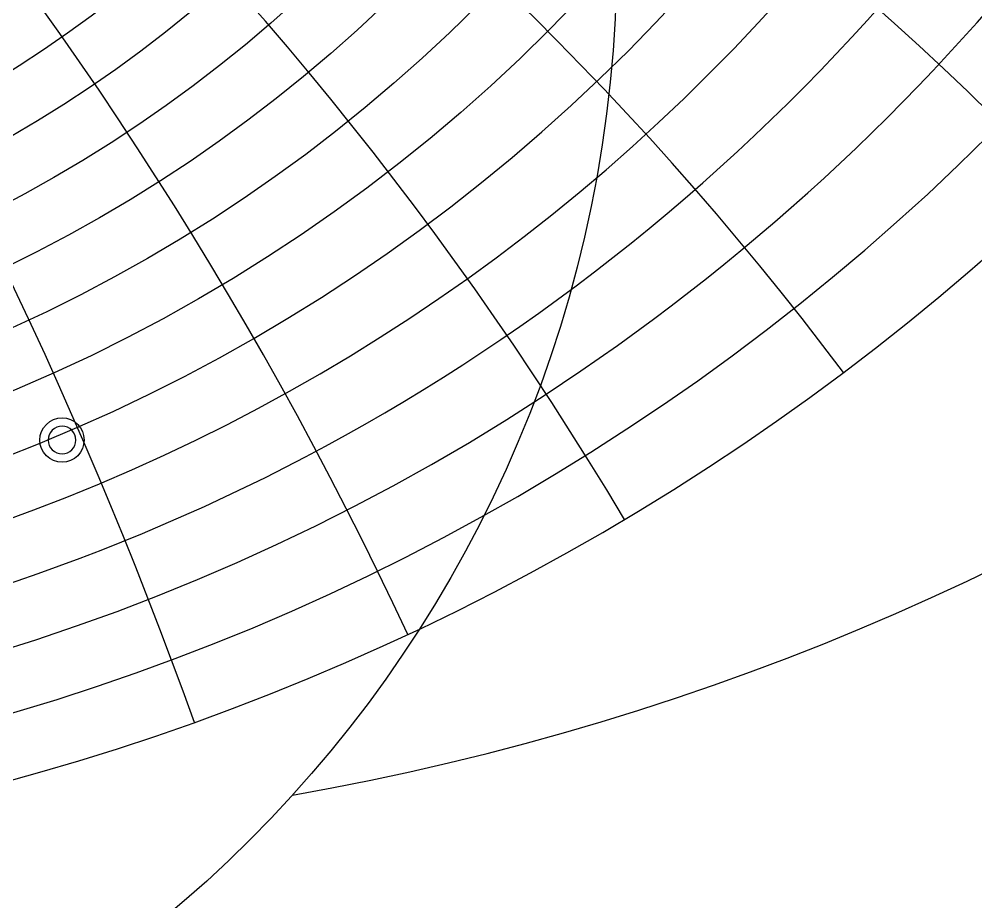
# Model space of a CAD drawing. Header units: millimetres. Extents: x -96 to 96, y -96 to 98.
# Drawn here: x 21.16 to 52.11, y -30.65 to -2.1 of the extents above; entities that cross this region are included whole.
import ezdxf

# ---------------------------------------------------------------- set-up
doc = ezdxf.new("R2010")
doc.units = ezdxf.units.MM
for name, color, linetype in [('ENGRAVE', 7, 'Continuous'), ('ENGRAVE_FINE', 8, 'Continuous'), ('TEXT', 5, 'Continuous')]:
    doc.layers.add(name, color=color, linetype=linetype)

msp = doc.modelspace()

# ---------------------------------------------------------------- linework, layer by layer
at = {"layer": 'ENGRAVE'}
for centre, radius in [((0, 0), 94.5), ((0, 30.4812), 41.946), ((0, 0), 61.8587), ((0, 26.228), 29.4698), ((0, 0), 40.492)]:
    msp.add_circle(centre, radius, dxfattribs=at)
for centre, radius, start, end in [((0, 37.5775), 57.6766, 104.762326, 75.237674), ((0, 50.0922), 79.5973, 179.387133, 0.612867), ((15.2983, 57.094), 85.5586, 279.897105, 334.266125), ((36.4408, 63.1173), 95.594, 263.168398, 306.663613)]:
    msp.add_arc(centre, radius, start, end, dxfattribs=at)
at = {"layer": 'ENGRAVE_FINE'}
for centre, radius in [((0, 35.8408), 54.1642), ((0, 34.2831), 50.8581), ((0, 32.8824), 47.7334), ((0, 31.6203), 44.7688), ((0, 29.4518), 39.2493), ((0, 28.5208), 36.6647), ((0, 27.6785), 34.1802), ((0, 26.9167), 31.785)]:
    msp.add_circle(centre, radius, dxfattribs=at)
for centre, radius, start, end in [((270.0618, -76.3891), 287.3937, 145.101551, 170.385059), ((270.0618, -76.3891), 287.3937, 145.101551, 170.385059), ((0, 39.5195), 61.4248, 132.219432, 47.780568), ((170.251, -76.3891), 196.5889, 127.433987, 165.43357), ((170.251, -76.3891), 196.5889, 127.433987, 165.43357), ((0, 41.6985), 65.4439, 147.797087, 32.202913), ((0, 44.1534), 69.7761, 159.954591, 20.045409), ((-117.1428, -76.3891), 152.919, 19.697338, 70.43411), ((-117.1428, -76.3891), 152.919, 19.697338, 70.43411), ((117.1428, -76.3891), 152.919, 109.56589, 160.302662), ((117.1428, -76.3891), 152.919, 109.56589, 160.302662), ((0, 46.9316), 74.4729, 170.269458, 9.730542), ((-82.4788, -76.3891), 128.3143, 25.078922, 88.440652), ((-82.4788, -76.3891), 128.3143, 25.078922, 88.440652), ((82.4788, -76.3891), 128.3143, 91.559348, 154.921078), ((82.4788, -76.3891), 128.3143, 91.559348, 154.921078), ((-56.7503, -76.3891), 113.5006, 30.79319, 100.876652), ((-56.7503, -76.3891), 113.5006, 30.79319, 100.876652), ((56.7503, -76.3891), 113.5006, 79.123348, 149.20681), ((56.7503, -76.3891), 113.5006, 79.123348, 149.20681), ((-35.7763, -76.3891), 104.6028, 36.936769, 111.475271), ((-35.7763, -76.3891), 104.6028, 36.936769, 111.475271), ((35.7763, -76.3891), 104.6028, 68.524729, 143.063231), ((35.7763, -76.3891), 104.6028, 68.524729, 143.063231), ((-17.332, -76.3891), 99.8108, 43.625537, 120.768969), ((-17.332, -76.3891), 99.8108, 43.625537, 120.768969), ((17.332, -76.3891), 99.8108, 59.231031, 136.374463), ((17.332, -76.3891), 99.8108, 59.231031, 136.374463), ((0, 83.1586), 125.6729, 221.240592, 318.759408)]:
    msp.add_arc(centre, radius, start, end, dxfattribs=at)
at = {"layer": 'TEXT'}
for points in [[(21.8258, -15.7102), (21.839, -15.5668), (21.8789, -15.4345), (21.9452, -15.3134), (22.0381, -15.2035), (22.1497, -15.1122), (22.2719, -15.047), (22.4049, -15.0079), (22.5486, -14.9949), (22.6918, -15.0079), (22.8234, -15.047), (22.9433, -15.1122), (23.0516, -15.2035), (23.1412, -15.3134), (23.2053, -15.4345), (23.2437, -15.5668), (23.2565, -15.7102), (23.2437, -15.8537), (23.2053, -15.9859), (23.1412, -16.107), (23.0516, -16.2169), (22.9433, -16.3082), (22.8234, -16.3734), (22.6918, -16.4125), (22.5486, -16.4256), (22.4049, -16.4125), (22.2719, -16.3734), (22.1497, -16.3082), (22.0381, -16.2169), (21.9452, -16.107), (21.8789, -15.9859), (21.839, -15.8537), (21.8258, -15.7102)], [(22.094, -15.7102), (22.1024, -15.7999), (22.1276, -15.8825), (22.1695, -15.9582), (22.2282, -16.0269), (22.2985, -16.084), (22.3753, -16.1247), (22.4587, -16.1492), (22.5486, -16.1573), (22.638, -16.1492), (22.72, -16.1247), (22.7945, -16.084), (22.8615, -16.0269), (22.917, -15.9582), (22.9566, -15.8825), (22.9803, -15.7999), (22.9882, -15.7102), (22.9803, -15.6206), (22.9566, -15.5379), (22.917, -15.4622), (22.8615, -15.3935), (22.7945, -15.3365), (22.72, -15.2957), (22.638, -15.2713), (22.5486, -15.2631), (22.4587, -15.2713), (22.3753, -15.2957), (22.2985, -15.3365), (22.2282, -15.3935), (22.1695, -15.4622), (22.1276, -15.5379), (22.1024, -15.6206), (22.094, -15.7102)]]:
    msp.add_lwpolyline(points, close=True, dxfattribs=at)

doc.saveas('drawing.dxf')
